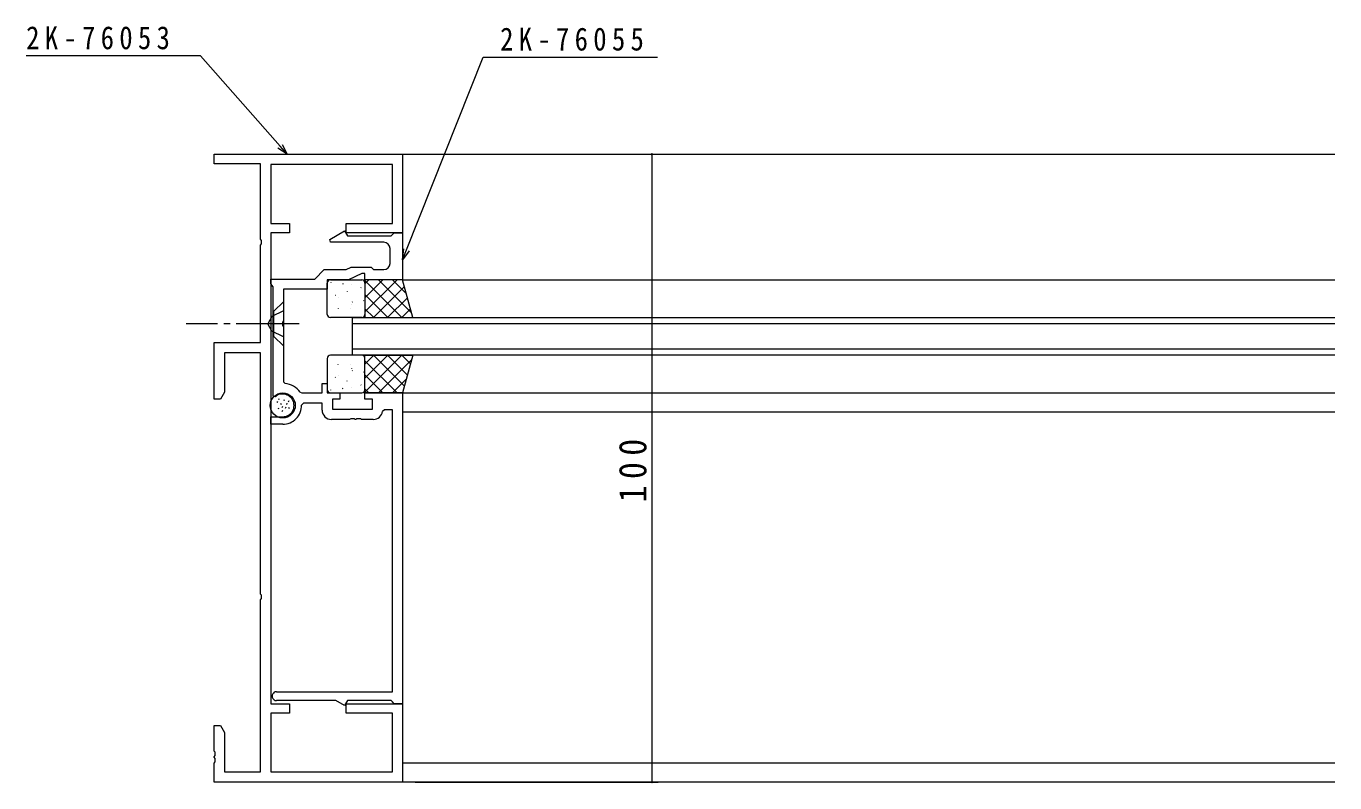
# Model space of a CAD drawing. Units: millimetres on the paper. Extents: x -397 to 397, y -282 to 282.
# Drawn here: x -23.9 to 184.6, y -15.8 to 104.7 of the extents above; entities that cross this region are included whole.
import ezdxf

# ---------------------------------------------------------------- set-up
doc = ezdxf.new("R2010")
doc.units = ezdxf.units.MM
doc.linetypes.add('USER2', pattern=[13, 10, -1, 1, -1])
doc.linetypes.add('USER3', pattern=[4, 3, -1])
for name, color, linetype, lineweight in [('0-3_YKK_11', 7, 'Continuous', 18), ('0-4_YKK_12', 2, 'Continuous', 18), ('0-6_YKK_13', 4, 'Continuous', 18), ('0-7_YKK_D', 6, 'Continuous', 18)]:
    doc.layers.add(name, color=color, linetype=linetype, lineweight=lineweight)
doc.styles.add('ＭＳ ゴシック', font='')
doc.styles.get('ＭＳ ゴシック').set_extended_font_data('MS Gothic')

msp = doc.modelspace()

# ---------------------------------------------------------------- linework, layer by layer
at = {"layer": '0-3_YKK_11'}
for p, q in [((6.092, 84.3), (36.092, 84.3)), ((6.092, 82.8), (6.092, 84.3)), ((36.092, 84.3), (36.092, 71.8)), ((13.462, 82.8), (6.092, 82.8)), ((13.462, 70.758), (13.462, 82.8)), ((15.092, 82.67), (15.092, 73.3)), ((34.462, 82.67), (15.092, 82.67)), ((34.462, 73.3), (34.462, 82.67)), ((15.092, 73.3), (18.092, 73.3)), ((18.092, 73.3), (18.092, 71.8)), ((27.092, 73.3), (34.462, 73.3)), ((27.092, 71.8), (27.092, 73.3)), ((18.092, 71.8), (15.092, 71.8)), ((15.092, 71.8), (15.092, -3.2)), ((24.469, 70.75), (26.824, 72.11)), ((26.824, 72.11), (27.292, 71.3)), ((36.092, 71.8), (27.092, 71.8)), ((27.292, 71.3), (34.262, 71.3)), ((34.262, 71.3), (34.462, 71.5)), ((34.462, 71.5), (34.762, 71.8)), ((34.762, 71.8), (36.092, 71.8)), ((36.092, 71.8), (36.092, 64.3)), ((13.582, 70.575), (13.462, 70.758)), ((13.462, 69.842), (13.582, 70.025)), ((13.462, 54.3), (13.462, 69.842)), ((13.582, 70.025), (13.582, 70.575)), ((24.59, 70.3), (24.469, 70.75)), ((33.092, 70.3), (24.59, 70.3)), ((34.092, 66.93), (34.092, 69.3)), ((22.092, 64.43), (23.592, 65.93)), ((23.592, 65.93), (27.086, 65.93)), ((27.086, 65.93), (27.879, 66.3)), ((29.592, 65.3), (27.447, 64.3)), ((27.879, 66.3), (31.092, 66.3)), ((30.092, 65.3), (29.592, 65.3)), ((30.092, 64.3), (30.092, 65.3)), ((31.092, 66.3), (31.462, 65.93)), ((31.462, 65.93), (33.092, 65.93)), ((15.092, 64.43), (22.092, 64.43)), ((15.092, 63.73), (15.092, 64.43)), ((15.277, 63.453), (15.092, 63.73)), ((15.462, 63.176), (15.277, 63.453)), ((15.462, 45.8), (15.462, 63.176)), ((17.092, 62.8), (17.092, 57.758)), ((24.092, 62.8), (17.092, 62.8)), ((24.092, 64.3), (24.092, 62.8)), ((27.447, 64.3), (24.092, 64.3)), ((36.092, 64.3), (30.092, 64.3)), ((17.092, 57.758), (16.972, 57.575)), ((16.972, 57.575), (16.972, 57.025)), ((16.972, 57.025), (17.092, 56.842)), ((17.092, 56.842), (17.092, 48.079)), ((6.092, 54.3), (13.462, 54.3)), ((6.092, 45.3), (6.092, 54.3)), ((7.722, 52.67), (7.722, 46.391)), ((13.462, 52.67), (7.722, 52.67)), ((13.462, 14.258), (13.462, 52.67)), ((17.092, 48.079), (17.36, 47.781)), ((7.722, 46.391), (7.092, 45.3)), ((16.992, 46.1), (16.7, 46.1)), ((19.778, 46.419), (20.017, 46.3)), ((20.017, 46.3), (23.292, 46.3)), ((23.292, 47.8), (24.092, 47.8)), ((23.292, 46.3), (23.292, 47.8)), ((24.092, 47.8), (24.092, 46.3)), ((24.092, 46.3), (26.092, 46.3)), ((26.092, 46.3), (26.092, 45.3)), ((30.092, 46.3), (36.092, 46.3)), ((30.092, 45.3), (30.092, 46.3)), ((36.092, 46.3), (36.092, -3.2)), ((7.092, 45.3), (6.092, 45.3)), ((15.832, 45.646), (15.462, 45.8)), ((15.993, 45.807), (15.832, 45.646)), ((20.291, 44.67), (19.991, 44.364)), ((23.262, 44.67), (20.291, 44.67)), ((23.262, 43.57), (23.262, 44.67)), ((24.892, 45.3), (24.892, 43.7)), ((26.092, 45.3), (24.892, 45.3)), ((31.292, 45.3), (30.092, 45.3)), ((31.292, 43.7), (31.292, 45.3)), ((15.092, 42.5), (16.992, 42.5)), ((15.092, 41.3), (15.092, 42.5)), ((27.634, 42.07), (24.762, 42.07)), ((24.892, 43.7), (31.292, 43.7)), ((27.817, 42.19), (27.634, 42.07)), ((28.367, 42.19), (27.817, 42.19)), ((28.55, 42.07), (28.367, 42.19)), ((28.634, 42.07), (28.55, 42.07)), ((28.817, 42.19), (28.634, 42.07)), ((29.367, 42.19), (28.817, 42.19)), ((29.55, 42.07), (29.367, 42.19)), ((31.422, 42.07), (29.55, 42.07)), ((33.201, 43.6), (32.905, 43.345)), ((34.462, 43.6), (33.201, 43.6)), ((34.462, -1.3), (34.462, 43.6)), ((16.992, 41.3), (15.092, 41.3)), ((13.582, 14.075), (13.462, 14.258)), ((13.462, 13.342), (13.582, 13.525)), ((13.462, -14.07), (13.462, 13.342)), ((13.582, 13.525), (13.582, 14.075)), ((15.992, -1.3), (34.462, -1.3)), ((15.092, -3.2), (18.092, -3.2)), ((25.422, -2.7), (15.992, -2.7)), ((18.092, -3.2), (18.092, -4.7)), ((26.824, -3.51), (25.422, -2.7)), ((27.292, -2.7), (26.824, -3.51)), ((27.092, -3.2), (36.092, -3.2)), ((27.092, -4.7), (27.092, -3.2)), ((34.262, -2.7), (27.292, -2.7)), ((34.462, -2.9), (34.262, -2.7)), ((34.762, -3.2), (34.462, -2.9)), ((36.092, -3.2), (34.762, -3.2)), ((36.092, -3.2), (36.092, -15.7)), ((15.092, -4.7), (15.092, -14.07)), ((18.092, -4.7), (15.092, -4.7)), ((34.462, -4.7), (27.092, -4.7)), ((34.462, -14.07), (34.462, -4.7)), ((6.092, -6.7), (7.092, -6.7)), ((6.092, -10.742), (6.092, -6.7)), ((7.092, -6.7), (7.722, -7.791)), ((7.722, -7.791), (7.722, -14.07)), ((6.212, -10.925), (6.092, -10.742)), ((6.092, -11.658), (6.212, -11.475)), ((6.092, -11.742), (6.092, -11.658)), ((6.212, -11.925), (6.092, -11.742)), ((6.092, -12.658), (6.212, -12.475)), ((6.212, -11.475), (6.212, -10.925)), ((6.212, -12.475), (6.212, -11.925)), ((6.092, -15.7), (6.092, -12.658)), ((7.722, -14.07), (13.462, -14.07)), ((15.092, -14.07), (34.462, -14.07)), ((36.092, -15.7), (6.092, -15.7))]:
    msp.add_line(p, q, dxfattribs=at)
for centre, radius, start, end in [((33.092, 69.3), 1, 0.00001, 89.99999), ((33.092, 66.93), 1, 270.00001, 359.99999), ((16.7, 45.1), 1, 89.99998, 134.99997), ((16.992, 44.3), 1.8, 269.99999, 90.00001), ((16.992, 44.3), 3.5, 37.2478, 83.95767), ((16.992, 44.3), 3, 270, 1.21545), ((24.762, 43.57), 1.5, 180.00001, 269.99999), ((31.422, 43.57), 1.5, 270, 351.37307), ((15.992, -2), 0.7, 89.99999, 270.00001)]:
    msp.add_arc(centre, radius, start, end, dxfattribs=at)
at = {"layer": '0-4_YKK_12'}
for p, q in [((35.792, 84.3), (184.592, 84.3)), ((36.092, 64.3), (184.592, 64.3)), ((28.092, 52.3), (28.092, 58.3)), ((28.092, 58.3), (184.592, 58.3)), ((184.592, 57.3), (28.092, 57.3)), ((28.092, 53.3), (184.592, 53.3)), ((184.592, 52.3), (28.092, 52.3)), ((36.092, 46.3), (184.592, 46.3)), ((36.092, 43.3), (184.592, 43.3)), ((184.592, -12.7), (36.092, -12.7)), ((184.592, -15.7), (35.792, -15.7))]:
    msp.add_line(p, q, dxfattribs=at)
at = {"layer": '0-6_YKK_13'}
for p, q in [((24.092, 58.8), (24.092, 63.8)), ((24.592, 64.3), (29.592, 64.3)), ((24.656, 63.856), (24.632, 63.812)), ((26.6, 63.664), (26.512, 63.617)), ((28.014, 63.492), (28.007, 63.486)), ((29.471, 63.066), (29.447, 63.022)), ((30.092, 64.3), (30.092, 58.3)), ((36.092, 64.3), (30.092, 64.3)), ((30.716, 64.3), (30.092, 63.676)), ((32.961, 64.3), (30.092, 61.431)), ((35.206, 64.3), (30.092, 59.186)), ((30.092, 64.202), (30.092, 59.2)), ((30.092, 64.192), (35.983, 58.3)), ((36.379, 63.228), (31.451, 58.3)), ((32.228, 64.3), (37.505, 59.023)), ((34.473, 64.3), (36.684, 62.09)), ((37.699, 58.3), (36.092, 64.3)), ((17.092, 60.8), (15.592, 59.3)), ((17.092, 60.8), (17.092, 53.8)), ((25.39, 61.831), (25.366, 61.787)), ((25.81, 61.517), (25.802, 61.511)), ((27.28, 62.423), (27.256, 62.379)), ((28.125, 60.775), (28.036, 60.728)), ((29.904, 60.989), (29.88, 60.945)), ((29.997, 61.673), (29.99, 61.666)), ((30.092, 61.947), (33.738, 58.3)), ((36.853, 61.457), (33.696, 58.3)), ((15.592, 55.3), (15.592, 59.3)), ((25.822, 59.755), (25.798, 59.711)), ((27.829, 59.732), (27.822, 59.725)), ((28.014, 60.398), (27.99, 60.354)), ((30.092, 59.702), (31.493, 58.3)), ((37.328, 59.686), (35.941, 58.3)), ((29.592, 58.3), (24.592, 58.3)), ((30.092, 58.3), (37.699, 58.3)), ((17.092, 53.8), (15.592, 55.3)), ((29.592, 52.3), (24.592, 52.3)), ((30.092, 52.3), (37.699, 52.3)), ((30.092, 46.3), (30.092, 52.3)), ((30.092, 46.409), (35.983, 52.3)), ((30.092, 48.654), (33.738, 52.3)), ((30.092, 50.899), (31.493, 52.3)), ((36.379, 47.372), (31.451, 52.3)), ((36.853, 49.143), (33.696, 52.3)), ((37.328, 50.914), (35.941, 52.3)), ((37.699, 52.3), (36.092, 46.3)), ((24.092, 51.8), (24.092, 46.8)), ((25.822, 50.845), (25.798, 50.889)), ((27.829, 50.869), (27.822, 50.875)), ((28.014, 50.202), (27.99, 50.246)), ((35.206, 46.3), (30.092, 51.414)), ((30.092, 46.398), (30.092, 51.4)), ((32.229, 46.3), (37.505, 51.577)), ((25.39, 48.769), (25.366, 48.813)), ((25.81, 49.083), (25.802, 49.089)), ((27.28, 48.178), (27.256, 48.222)), ((28.125, 49.826), (28.036, 49.872)), ((29.904, 49.611), (29.88, 49.655)), ((29.997, 48.927), (29.99, 48.934)), ((32.961, 46.3), (30.092, 49.169)), ((34.474, 46.3), (36.684, 48.511)), ((24.592, 46.3), (29.592, 46.3)), ((24.656, 46.744), (24.632, 46.788)), ((26.6, 46.936), (26.512, 46.983)), ((28.014, 47.108), (28.007, 47.114)), ((29.471, 47.535), (29.447, 47.578)), ((30.716, 46.3), (30.092, 46.924)), ((36.092, 46.3), (30.092, 46.3)), ((16.109, 44.753), (16.187, 44.937)), ((16.305, 43.745), (16.384, 43.929)), ((16.366, 45.243), (16.445, 45.427)), ((16.705, 44.45), (16.783, 44.634)), ((16.909, 43.989), (16.987, 44.173)), ((17.192, 45.068), (17.27, 45.252)), ((17.441, 43.888), (17.519, 44.072)), ((17.632, 44.456), (17.71, 44.64)), ((17.914, 44.886), (17.992, 45.07)), ((17.982, 43.808), (18.06, 43.992)), ((16.908, 43.339), (16.986, 43.523))]:
    msp.add_line(p, q, dxfattribs=at)
at = {"layer": '0-6_YKK_13', "linetype": 'USER3'}
for p, q in [((15.236, 58.445), (14.627, 57.3)), ((17.092, 59.35), (15.236, 58.445)), ((15.236, 56.155), (14.627, 57.3)), ((17.092, 55.25), (15.236, 56.155))]:
    msp.add_line(p, q, dxfattribs=at)
at = {"layer": '0-6_YKK_13', "linetype": 'USER2'}
msp.add_line((19.592, 57.3), (1.592, 57.3), dxfattribs=at)
at = {"layer": '0-6_YKK_13'}
msp.add_circle((16.992, 44.3), 2, dxfattribs=at)
for centre, start, end in [((24.592, 63.8), 90, 180), ((29.592, 63.8), 0, 90), ((24.592, 58.8), 180, 270), ((29.592, 58.8), 270, 0), ((24.592, 51.8), 90, 180), ((29.592, 51.8), 0, 90), ((24.592, 46.8), 180, 270), ((29.592, 46.8), 270, 0)]:
    msp.add_arc(centre, 0.5, start, end, dxfattribs=at)
at = {"layer": '0-7_YKK_D'}
for p, q in [((3.885, 99.979), (-23.882, 99.979)), ((16.57, 85.576), (3.885, 99.979)), ((36.72, 69.077), (48.922, 99.767)), ((48.922, 99.767), (76.689, 99.767)), ((17.693, 84.3), (16.57, 85.576)), ((16.912, 85.877), (17.693, 84.3)), ((17.693, 84.3), (16.228, 85.275)), ((38.092, 84.3), (76.792, 84.3)), ((75.792, 84.3), (75.792, -15.7)), ((36.092, 67.497), (36.297, 69.246)), ((36.092, 67.497), (36.72, 69.077)), ((37.143, 68.909), (36.092, 67.497)), ((38.092, -15.7), (76.792, -15.7))]:
    msp.add_line(p, q, dxfattribs=at)
for centre, start, end in [((75.792, 84.3), 90, 270), ((75.792, 84.3), 270, 90), ((75.792, -15.7), 90, 270), ((75.792, -15.7), 270, 90)]:
    msp.add_arc(centre, 0.106, start, end, dxfattribs=at)

# ---------------------------------------------------------------- texts
at = {"layer": '0-7_YKK_D', "color": 7, "char_height": 3.666, "attachment_point": 7, "style": 'ＭＳ ゴシック'}
for s, insert in [('\\T1.4;\\W0.85;2K-76053', (-23.882, 100.979)), ('\\T1.4;\\W0.85;2K-76055', (51.622, 100.767))]:
    msp.add_mtext(s, dxfattribs=dict(at, insert=insert))
at = {"layer": '0-7_YKK_D', "color": 7, "insert": (74.992, 28.86), "char_height": 4.399, "attachment_point": 7, "rotation": 90, "style": 'ＭＳ ゴシック'}
msp.add_mtext('\\T1.38;\\W0.9;100', dxfattribs=at)

doc.saveas('drawing.dxf')
